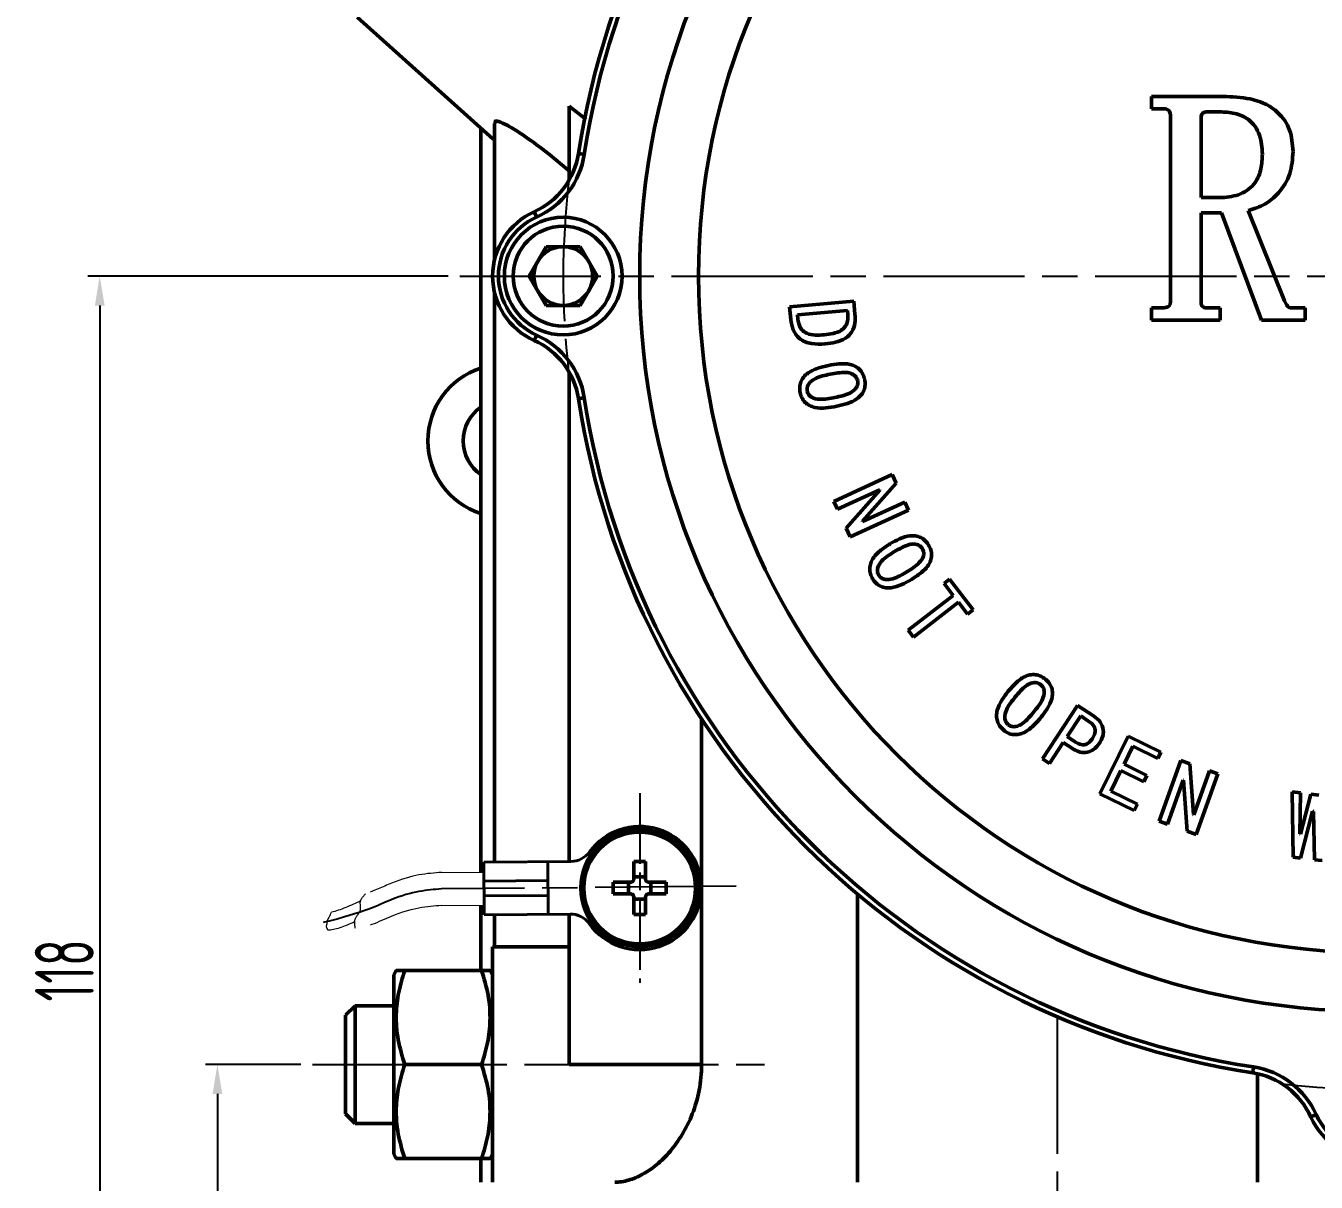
# Model space of a CAD drawing. Header units: millimetres. Extents: x 3338 to 4235, y 1659 to 2315.
# Drawn here: x 3874.8 to 3984.5, y 1998.4 to 2096.7 of the extents above; entities that cross this region are included whole.
import ezdxf

# ---------------------------------------------------------------- set-up
doc = ezdxf.new("R2010")
doc.units = ezdxf.units.MM
for name, pattern in [('AM_ISO08W050', [18, 12, -1.5, 3, -1.5]), ('AM_ISO08W050x2', [9, 6, -0.75, 1.5, -0.75]), ('DIVIDE2', [15.875, 6.35, -3.175, 0, -3.175, 0, -3.175])]:
    doc.linetypes.add(name, pattern=pattern)
for name, color, linetype, lineweight in [('AM_5', 3, 'Continuous', 25), ('AM_7', 4, 'AM_ISO08W050', 25), ('AM_BOR', 7, 'Continuous', 50), ('双点划线', 6, 'DIVIDE2', 13), ('粗实线', 7, 'Continuous', 40)]:
    doc.layers.add(name, color=color, linetype=linetype, lineweight=lineweight)
doc.styles.add('工程字', font='gbenor.shx', dxfattribs={"width": 0.707, "bigfont": 'hztxt.shx'})
doc.dimstyles.new('AM_GB$0', dxfattribs={"dimtxt": 3.5, "dimasz": 2.5, "dimexe": 1, "dimexo": 1, "dimgap": 0.5, "dimtad": 1, "dimdsep": 46, "dimtxsty": '工程字', "dimcen": 0, "dimclrd": 256, "dimclre": 256, "dimclrt": 2, "dimadec": 0, "dimazin": 2, "dimtp": 0.1, "dimtm": 0.1, "dimtfac": 0.71, "dimtmove": 0, "dimatfit": 3, "dimfxl": 0, "dimlwd": -1, "dimlwe": -1, "dimarcsym": 0})

# ---------------------------------------------------------------- blocks, each defined once
blk = doc.blocks.new('*D6')
at = {"layer": 'AM_5', "transparency": 16777216}
for p, q in [((3889.48, 2163.43), (3889.48, 2293.14)), ((4103.48, 2095.93), (4103.48, 2293.14)), ((4100.98, 2292.14), (3891.98, 2292.14))]:
    blk.add_line(p, q, dxfattribs=at)
for points in [[(3891.98, 2292.56), (3891.98, 2291.73), (3889.48, 2292.14)], [(4100.98, 2292.56), (4100.98, 2291.73), (4103.48, 2292.14)]]:
    blk.add_solid(points, dxfattribs=at)
at = {"layer": 'Defpoints', "color": 0}
for p in [(3889.48, 2292.14), (3889.48, 2162.43), (4103.48, 2094.93)]:
    blk.add_point(p, dxfattribs=at)
at = {"layer": 'AM_5', "color": 2, "transparency": 16777216, "insert": (3996.48, 2295.14), "char_height": 5, "attachment_point": 5, "style": '工程字'}
blk.add_mtext('214', dxfattribs=at)
blk = doc.blocks.new('*D7')
at = {"layer": 'AM_5', "transparency": 16777216}
for p, q in [((3910.7, 2075.43), (3880.1, 2075.43)), ((3881.1, 2072.93), (3881.1, 1959.93)), ((3916.98, 1957.43), (3880.1, 1957.43))]:
    blk.add_line(p, q, dxfattribs=at)
for points in [[(3880.69, 2072.93), (3881.52, 2072.93), (3881.1, 2075.43)], [(3880.69, 1959.93), (3881.52, 1959.93), (3881.1, 1957.43)]]:
    blk.add_solid(points, dxfattribs=at)
at = {"layer": 'Defpoints', "color": 0}
for p in [(3911.7, 2075.43), (3881.1, 1957.43), (3917.98, 1957.43)]:
    blk.add_point(p, dxfattribs=at)
at = {"layer": 'AM_5', "color": 2, "transparency": 16777216, "insert": (3878.1, 2016.43), "char_height": 5, "attachment_point": 5, "rotation": 90, "style": '工程字'}
blk.add_mtext('118', dxfattribs=at)
blk = doc.blocks.new('*D8')
at = {"layer": 'AM_5', "transparency": 16777216}
for p, q in [((3898.19, 2008.43), (3890.1, 2008.43)), ((3891.1, 2005.93), (3891.1, 1959.93)), ((3916.98, 1957.43), (3890.1, 1957.43))]:
    blk.add_line(p, q, dxfattribs=at)
for points in [[(3890.69, 2005.93), (3891.52, 2005.93), (3891.1, 2008.43)], [(3890.69, 1959.93), (3891.52, 1959.93), (3891.1, 1957.43)]]:
    blk.add_solid(points, dxfattribs=at)
at = {"layer": 'Defpoints', "color": 0}
for p in [(3899.19, 2008.43), (3891.1, 1957.43), (3917.98, 1957.43)]:
    blk.add_point(p, dxfattribs=at)
at = {"layer": 'AM_5', "color": 2, "transparency": 16777216, "insert": (3888.1, 1982.93), "char_height": 5, "attachment_point": 5, "rotation": 90, "style": '工程字'}
blk.add_mtext('51', dxfattribs=at)

msp = doc.modelspace()

# ---------------------------------------------------------------- linework, layer by layer
at = {"layer": 'AM_7'}
for p, q in [((3911.696, 2075.431), (4067.283, 2075.431)), ((3935.191, 2023.584), (3910.139, 2023.351)), ((3962.484, 1946.843), (3962.484, 2012.378)), ((3899.19, 2008.431), (3937.597, 2008.431))]:
    msp.add_line(p, q, dxfattribs=at)
at = {"layer": 'AM_7', "linetype": 'AM_ISO08W050x2'}
msp.add_line((3926.984, 2031.486), (3926.984, 2015.377), dxfattribs=at)
at = {"layer": 'AM_7'}
for start, end in [(173.14598, 186.6487), (263.41488, 276.58512)]:
    msp.add_arc((3989.484, 2075.333), 69, start, end, dxfattribs=at)
msp.add_open_spline([(3910.139, 2023.351), (3908.9, 2023.258), (3906.926, 2023.109), (3903.542, 2021.329), (3900.098, 2020.492)], degree=3, knots=[0, 0, 0, 0, 6.7240485, 10.7122351, 10.7122351, 10.7122351, 10.7122351], dxfattribs=at)
at = {"layer": 'AM_BOR'}
for p, q in [((3902.984, 2097.431), (3914.528, 2087.065)), ((3920.984, 2089.882), (3922.441, 2088.743)), ((3920.984, 2089.882), (3920.984, 2083.58)), ((3970.468, 2089.65), (3970.468, 2090.692)), ((3970.468, 2090.692), (3976.841, 2090.692)), ((3971.375, 2089.65), (3970.468, 2089.65)), ((3972.087, 2073.351), (3972.087, 2089.032)), ((3974.689, 2088.796), (3974.689, 2082.103)), ((3976.267, 2089.39), (3975.112, 2089.39)), ((3913.484, 2088.003), (3913.484, 2024.788)), ((3914.655, 2088.412), (3914.655, 2076.853)), ((3974.689, 2082.103), (3976.479, 2082.103)), ((3976.414, 2080.801), (3974.689, 2080.801)), ((3974.689, 2080.801), (3974.689, 2073.33)), ((3979.817, 2071.692), (3976.414, 2080.801)), ((3978.699, 2081.009), (3981.765, 2073.326)), ((3917.597, 2075.431), (3919.04, 2077.931)), ((3919.04, 2077.931), (3921.927, 2077.931)), ((3921.927, 2077.931), (3923.371, 2075.431)), ((3919.04, 2072.931), (3917.597, 2075.431)), ((3923.371, 2075.431), (3921.927, 2072.931)), ((3914.655, 2074.009), (3914.655, 2025.624)), ((3921.927, 2072.931), (3919.04, 2072.931)), ((3939.726, 2072.817), (3945.183, 2073.295)), ((3939.821, 2071.732), (3939.726, 2072.817)), ((3944.641, 2072.508), (3940.396, 2072.136)), ((3944.671, 2072.157), (3944.641, 2072.508)), ((3945.183, 2073.295), (3945.278, 2072.21)), ((3970.468, 2071.692), (3970.468, 2072.733)), ((3970.468, 2072.733), (3971.375, 2072.733)), ((3975.137, 2072.733), (3976.304, 2072.733)), ((3976.304, 2072.733), (3976.304, 2071.692)), ((3982.371, 2072.733), (3983.539, 2072.733)), ((3983.539, 2072.733), (3983.539, 2071.692)), ((3940.396, 2072.136), (3940.427, 2071.785)), ((3976.304, 2071.692), (3970.468, 2071.692)), ((3983.539, 2071.692), (3979.817, 2071.692)), ((3920.984, 2067.283), (3920.984, 2025.683)), ((3943.481, 2056.289), (3948.432, 2058.566)), ((3948.432, 2058.566), (3948.765, 2057.841)), ((3947.377, 2057.274), (3943.787, 2055.623)), ((3944.532, 2054.001), (3947.39, 2057.245)), ((3948.765, 2057.841), (3945.906, 2054.598)), ((3947.39, 2057.245), (3947.377, 2057.274)), ((3943.787, 2055.623), (3943.481, 2056.289)), ((3945.92, 2054.568), (3949.511, 2056.22)), ((3949.511, 2056.22), (3949.817, 2055.554)), ((3949.817, 2055.554), (3944.866, 2053.278)), ((3944.866, 2053.278), (3944.532, 2054.001)), ((3945.906, 2054.598), (3945.92, 2054.568)), ((3952.844, 2049.295), (3953.321, 2049.665)), ((3953.321, 2049.665), (3955.321, 2047.078)), ((3949.803, 2045.34), (3953.62, 2048.29)), ((3953.62, 2048.29), (3952.844, 2049.295)), ((3954.067, 2047.712), (3950.249, 2044.762)), ((3954.844, 2046.708), (3954.067, 2047.712)), ((3955.321, 2047.078), (3954.844, 2046.708)), ((3950.249, 2044.762), (3949.803, 2045.34)), ((3961.2, 2034.407), (3964.175, 2038.954)), ((3964.175, 2038.954), (3965.558, 2038.05)), ((3932.247, 2037.798), (3932.247, 2008.431)), ((3964.457, 2038.05), (3963.308, 2036.295)), ((3965.069, 2037.649), (3964.457, 2038.05)), ((3963.308, 2036.295), (3963.92, 2035.894)), ((3966.088, 2031.441), (3968.49, 2036.343)), ((3968.49, 2036.343), (3971.27, 2034.981)), ((3962.977, 2035.789), (3961.812, 2034.008)), ((3963.749, 2035.284), (3962.977, 2035.789)), ((3968.881, 2035.476), (3968.137, 2033.957)), ((3971.003, 2034.436), (3968.881, 2035.476)), ((3961.812, 2034.008), (3961.2, 2034.407)), ((3971.27, 2034.981), (3971.003, 2034.436)), ((3971.134, 2029.106), (3972.968, 2034.259)), ((3972.968, 2034.259), (3973.723, 2033.991)), ((3973.723, 2033.991), (3974.049, 2029.664)), ((3967.871, 2033.413), (3967.014, 2031.664)), ((3969.82, 2032.458), (3967.871, 2033.413)), ((3968.137, 2033.957), (3970.086, 2033.002)), ((3970.086, 2033.002), (3969.82, 2032.458)), ((3974.079, 2029.653), (3975.41, 2033.39)), ((3976.103, 2033.143), (3974.269, 2027.99)), ((3975.41, 2033.39), (3976.103, 2033.143)), ((3973.159, 2032.596), (3971.828, 2028.859)), ((3973.188, 2032.585), (3973.159, 2032.596)), ((3973.516, 2028.258), (3973.188, 2032.585)), ((3969.011, 2030.01), (3966.088, 2031.441)), ((3967.014, 2031.664), (3969.278, 2030.555)), ((3982.428, 2031.592), (3983.123, 2031.513)), ((3982.5, 2026.043), (3982.428, 2031.592)), ((3983.123, 2031.513), (3983.079, 2028.026)), ((3983.142, 2028.019), (3984.008, 2031.412)), ((3984.008, 2031.412), (3984.705, 2031.332)), ((3969.278, 2030.555), (3969.011, 2030.01)), ((3974.049, 2029.664), (3974.079, 2029.653)), ((3984.163, 2029.953), (3983.133, 2025.971)), ((3984.226, 2029.946), (3984.163, 2029.953)), ((3984.335, 2025.834), (3984.226, 2029.946)), ((3971.828, 2028.859), (3971.134, 2029.106)), ((3974.269, 2027.99), (3973.516, 2028.258)), ((3983.079, 2028.026), (3983.142, 2028.019)), ((3926.494, 2024.221), (3926.494, 2025.685)), ((3927.474, 2025.685), (3927.474, 2024.221)), ((3983.133, 2025.971), (3982.5, 2026.043)), ((3984.967, 2025.762), (3984.335, 2025.834)), ((3926.494, 2024.386), (3927.474, 2024.386)), ((3924.73, 2023.921), (3926.194, 2023.921)), ((3926.029, 2022.941), (3926.029, 2023.921)), ((3927.774, 2023.921), (3929.238, 2023.921)), ((3927.938, 2023.921), (3927.938, 2022.941)), ((3913.484, 2021.976), (3913.484, 2016.431)), ((3926.194, 2022.941), (3924.73, 2022.941)), ((3926.494, 2021.177), (3926.494, 2022.641)), ((3927.474, 2022.477), (3926.494, 2022.477)), ((3927.474, 2022.641), (3927.474, 2021.177)), ((3929.238, 2022.941), (3927.774, 2022.941)), ((3945.484, 2022.931), (3945.484, 1998.431)), ((3914.655, 2021.162), (3914.655, 2018.431)), ((3920.984, 2021.221), (3920.984, 2008.431)), ((3920.984, 2018.431), (3914.484, 2018.431)), ((3914.484, 2018.431), (3914.484, 1998.431)), ((3906.3, 2016.431), (3906.084, 2016.056)), ((3913.553, 2016.431), (3907.015, 2016.431)), ((3914.484, 2016.056), (3914.267, 2016.431)), ((3906.084, 2016.056), (3906.084, 2000.806)), ((3902.796, 2013.431), (3901.984, 2012.619)), ((3906.084, 2013.431), (3902.796, 2013.431)), ((3902.796, 2008.431), (3902.796, 2013.431)), ((3901.984, 2008.431), (3901.984, 2012.619)), ((3901.984, 2004.243), (3901.984, 2008.431)), ((3902.796, 2003.431), (3902.796, 2008.431)), ((3913.553, 2008.431), (3907.015, 2008.431)), ((3920.984, 2008.431), (3932.247, 2008.431)), ((3979.484, 1998.431), (3979.484, 2007.65)), ((3901.984, 2004.243), (3902.796, 2003.431)), ((3902.796, 2003.431), (3906.084, 2003.431)), ((3906.084, 2000.806), (3906.3, 2000.431)), ((3913.553, 2000.431), (3907.015, 2000.431)), ((3913.484, 2000.431), (3913.484, 1998.431)), ((3914.267, 2000.431), (3914.484, 2000.806))]:
    msp.add_line(p, q, dxfattribs=at)
at = {"layer": 'AM_BOR', "flags": 128}
for points in [[(3921.78, 2085.843), (3921.789, 2085.841), (3921.817, 2085.837), (3921.863, 2085.83), (3921.924, 2085.821), (3921.999, 2085.809), (3922.085, 2085.796), (3922.177, 2085.782), (3922.274, 2085.767)], [(3918.022, 2080.903), (3918.026, 2080.894), (3918.038, 2080.868), (3918.057, 2080.826), (3918.082, 2080.769), (3918.113, 2080.7), (3918.149, 2080.622), (3918.187, 2080.536), (3918.227, 2080.447)], [(3918.022, 2069.96), (3918.026, 2069.968), (3918.038, 2069.994), (3918.057, 2070.036), (3918.082, 2070.093), (3918.113, 2070.162), (3918.149, 2070.241), (3918.187, 2070.327), (3918.227, 2070.416)], [(3922.274, 2065.096), (3922.177, 2065.081), (3922.085, 2065.067), (3921.999, 2065.054), (3921.924, 2065.042), (3921.863, 2065.033), (3921.817, 2065.026), (3921.789, 2065.021), (3921.78, 2065.02)], [(3979.148, 2008.221), (3979.133, 2008.125), (3979.119, 2008.032), (3979.106, 2007.947), (3979.095, 2007.872), (3979.085, 2007.81), (3979.078, 2007.765), (3979.074, 2007.737), (3979.072, 2007.727)], [(3984.468, 2004.175), (3984.379, 2004.135), (3984.294, 2004.096), (3984.215, 2004.061), (3984.146, 2004.03), (3984.089, 2004.004), (3984.047, 2003.985), (3984.021, 2003.974), (3984.012, 2003.97)]]:
    msp.add_lwpolyline(points, dxfattribs=at)
at = {"layer": 'AM_BOR'}
for centre, radius in [((3989.484, 2075.431), 62.5), ((3989.484, 2075.431), 57.5), ((3920.484, 2075.431), 5), ((3920.484, 2075.431), 4.25), ((3926.984, 2023.431), 5), ((3926.984, 2023.431), 4.75)]:
    msp.add_circle(centre, radius, dxfattribs=at)
for centre, radius, start, end in [((3989.484, 2075.431), 68.5, 98.74241, 171.25759), ((3989.484, 2075.431), 68, 98.74241, 171.25759), ((3915.355, 2086.831), 6.5, 294.22304, 351.25759), ((3915.355, 2086.831), 7, 294.22304, 351.25759), ((3920.484, 2075.431), 6, 114.22304, 245.77696), ((3920.484, 2075.431), 5.5, 114.22304, 245.77696), ((3920.484, 2075.431), 2.5, 90, 150), ((3920.484, 2075.431), 2.5, 30, 90), ((3920.484, 2075.431), 2.5, 150, 210), ((3920.484, 2075.431), 2.5, 330, 30), ((3920.484, 2075.431), 2.5, 210, 270), ((3920.484, 2075.431), 2.5, 270, 330), ((3915.355, 2064.032), 7, 8.74241, 65.77696), ((3915.355, 2064.032), 6.5, 8.74241, 65.77696), ((3915.484, 2061.431), 6.5, 107.92021, 252.07979), ((3989.484, 2075.431), 68.5, 188.74241, 261.25759), ((3989.484, 2075.431), 68, 188.74241, 261.25759), ((3915.484, 2061.431), 3.5, 124.8499, 235.1501), ((3926.984, 2010.157), 15.536, 88.19258, 91.80742), ((3940.258, 2023.431), 15.536, 178.19257, 181.80743), ((3913.703, 2023.431), 15.542, 358.19335, 1.80665), ((3926.984, 2036.709), 15.539, 268.19296, 271.80704), ((3978.084, 2001.303), 6.5, 24.22304, 81.25759), ((3978.084, 2001.303), 7, 24.22304, 81.25759), ((3989.484, 2006.431), 6, 204.22304, 335.77696), ((3989.484, 2006.431), 5.5, 204.22304, 335.77696)]:
    msp.add_arc(centre, radius, start, end, dxfattribs=at)
for points, knots in [([(3976.841, 2090.692), (3977.619, 2090.653), (3979.171, 2090.577), (3981.184, 2089.587), (3982.363, 2087.872), (3982.453, 2086.646), (3982.498, 2086.031)], [0, 0, 0, 0, 0.2810393, 0.5602763, 0.7796324, 1, 1, 1, 1]), ([(3972.087, 2089.032), (3972.084, 2089.1), (3972.079, 2089.238), (3972.016, 2089.44), (3971.785, 2089.655), (3971.544, 2089.652), (3971.375, 2089.65)], [0, 0, 0, 0, 0.185922, 0.3761386, 0.5613867, 1, 1, 1, 1]), ([(3975.112, 2089.39), (3975.042, 2089.382), (3974.936, 2089.37), (3974.819, 2089.291), (3974.687, 2089.124), (3974.688, 2088.942), (3974.689, 2088.796)], [0, 0, 0, 0, 0.2502002, 0.3760754, 0.5013566, 1, 1, 1, 1]), ([(3979.895, 2085.799), (3979.86, 2086.347), (3979.79, 2087.439), (3978.886, 2088.778), (3977.553, 2089.334), (3976.697, 2089.371), (3976.267, 2089.39)], [0, 0, 0, 0, 0.2805487, 0.5587986, 0.7789009, 1, 1, 1, 1]), ([(3914.729, 2088.412), (3914.711, 2088.479), (3914.658, 2088.675), (3915.11, 2088.563), (3915.932, 2088.157), (3917.22, 2087.338), (3918.977, 2086.057), (3920.302, 2084.938), (3920.984, 2084.363)], [0, 0, 0, 0, 0.0778123, 0.2294, 0.3721367, 0.5274503, 0.7569732, 1, 1, 1, 1]), ([(3976.479, 2082.103), (3977.013, 2082.156), (3978.081, 2082.264), (3979.323, 2083.236), (3979.836, 2084.542), (3979.875, 2085.38), (3979.895, 2085.799)], [0, 0, 0, 0, 0.279886, 0.5587109, 0.7788977, 1, 1, 1, 1]), ([(3982.498, 2086.031), (3982.457, 2085.386), (3982.377, 2084.1), (3981.401, 2082.551), (3980.151, 2081.445), (3979.182, 2081.154), (3978.699, 2081.009)], [0, 0, 0, 0, 0.2803625, 0.5596043, 0.7802721, 1, 1, 1, 1]), ([(3971.375, 2072.733), (3971.491, 2072.737), (3971.653, 2072.744), (3971.855, 2072.799), (3972, 2072.901), (3972.08, 2073.107), (3972.084, 2073.269), (3972.087, 2073.351)], [0, 0, 0, 0, 0.3138307, 0.4373483, 0.5603331, 0.7793952, 1, 1, 1, 1]), ([(3974.689, 2073.33), (3974.691, 2073.251), (3974.696, 2073.093), (3974.758, 2072.862), (3974.948, 2072.752), (3975.074, 2072.739), (3975.137, 2072.733)], [0, 0, 0, 0, 0.28094509, 0.55938758, 0.77887, 1, 1, 1, 1]), ([(3981.765, 2073.326), (3981.838, 2073.174), (3981.938, 2072.963), (3982.172, 2072.757), (3982.305, 2072.741), (3982.371, 2072.733)], [0, 0, 0, 0, 0.5609889, 0.7794907, 1, 1, 1, 1]), ([(3942.734, 2069.672), (3942.353, 2069.652), (3941.594, 2069.612), (3940.552, 2070.009), (3939.965, 2070.843), (3939.869, 2071.435), (3939.821, 2071.732)], [0, 0, 0, 0, 0.2813033, 0.559607, 0.7794166, 1, 1, 1, 1]), ([(3940.427, 2071.785), (3940.47, 2071.535), (3940.534, 2071.158), (3940.854, 2070.759), (3941.283, 2070.487), (3941.92, 2070.394), (3942.418, 2070.423), (3942.668, 2070.438)], [0, 0, 0, 0, 0.2491569, 0.374209, 0.4992114, 0.7491474, 1, 1, 1, 1]), ([(3942.668, 2070.438), (3942.918, 2070.467), (3943.418, 2070.526), (3944.032, 2070.731), (3944.415, 2071.068), (3944.674, 2071.514), (3944.672, 2071.9), (3944.671, 2072.157)], [0, 0, 0, 0, 0.25086797, 0.50079299, 0.62583112, 0.75091805, 1, 1, 1, 1]), ([(3945.278, 2072.21), (3945.287, 2071.951), (3945.307, 2071.436), (3945.071, 2070.675), (3944.468, 2070.08), (3943.639, 2069.782), (3943.036, 2069.709), (3942.734, 2069.672)], [0, 0, 0, 0, 0.1870707, 0.3734206, 0.5592058, 0.7792802, 1, 1, 1, 1]), ([(3943.016, 2067.844), (3943.323, 2067.898), (3943.936, 2068.006), (3944.73, 2067.991), (3945.321, 2067.775), (3945.7, 2067.491), (3945.978, 2067.103), (3946.06, 2066.8), (3946.101, 2066.649)], [0, 0, 0, 0, 0.2504469, 0.5002307, 0.6252057, 0.7501065, 0.8749772, 1, 1, 1, 1]), ([(3940.62, 2065.524), (3940.598, 2065.68), (3940.555, 2065.992), (3940.663, 2066.461), (3940.907, 2066.87), (3941.373, 2067.3), (3942.101, 2067.628), (3942.711, 2067.772), (3943.016, 2067.844)], [0, 0, 0, 0, 0.1250137, 0.2498422, 0.3747659, 0.4997808, 0.7495745, 1, 1, 1, 1]), ([(3943.171, 2067.092), (3942.727, 2067.003), (3942.062, 2066.869), (3941.406, 2066.398), (3941.191, 2065.987), (3941.207, 2065.76), (3941.215, 2065.647)], [0, 0, 0, 0, 0.5017918, 0.7501503, 0.8752644, 1, 1, 1, 1]), ([(3945.506, 2066.527), (3945.47, 2066.634), (3945.398, 2066.848), (3945.133, 2067.067), (3944.831, 2067.214), (3944.159, 2067.281), (3943.61, 2067.176), (3943.171, 2067.092)], [0, 0, 0, 0, 0.12452757, 0.24933155, 0.37432664, 0.49954616, 1, 1, 1, 1]), ([(3943.575, 2065.12), (3944.011, 2065.207), (3944.663, 2065.339), (3945.321, 2065.788), (3945.532, 2066.193), (3945.515, 2066.416), (3945.506, 2066.527)], [0, 0, 0, 0, 0.5019157, 0.750218, 0.8752238, 1, 1, 1, 1]), ([(3946.101, 2066.649), (3946.123, 2066.495), (3946.167, 2066.186), (3946.063, 2065.723), (3945.823, 2065.317), (3945.357, 2064.898), (3944.635, 2064.58), (3944.032, 2064.439), (3943.73, 2064.368)], [0, 0, 0, 0, 0.1250234, 0.2498643, 0.3747414, 0.4997236, 0.74955, 1, 1, 1, 1]), ([(3943.73, 2064.368), (3943.422, 2064.313), (3942.808, 2064.205), (3942.015, 2064.212), (3941.417, 2064.412), (3941.028, 2064.684), (3940.745, 2065.07), (3940.662, 2065.373), (3940.62, 2065.524)], [0, 0, 0, 0, 0.2504458, 0.5003104, 0.6252906, 0.7502053, 0.8749919, 1, 1, 1, 1]), ([(3941.215, 2065.647), (3941.252, 2065.54), (3941.326, 2065.327), (3941.69, 2065.042), (3942.478, 2064.893), (3943.135, 2065.029), (3943.575, 2065.12)], [0, 0, 0, 0, 0.1246789, 0.2496949, 0.4981612, 1, 1, 1, 1]), ([(3946.778, 2049.698), (3946.706, 2049.838), (3946.561, 2050.115), (3946.506, 2050.59), (3946.599, 2051.055), (3946.892, 2051.612), (3947.463, 2052.163), (3947.986, 2052.501), (3948.248, 2052.67)], [0, 0, 0, 0, 0.1250019, 0.2498383, 0.3747667, 0.4997664, 0.7495572, 1, 1, 1, 1]), ([(3948.248, 2052.67), (3948.518, 2052.823), (3949.056, 2053.127), (3949.804, 2053.378), (3950.43, 2053.371), (3950.88, 2053.234), (3951.269, 2052.962), (3951.446, 2052.707), (3951.535, 2052.579)], [0, 0, 0, 0, 0.250443, 0.5001984, 0.6251668, 0.7500982, 0.8749503, 1, 1, 1, 1]), ([(3951.019, 2052.267), (3950.949, 2052.354), (3950.81, 2052.529), (3950.489, 2052.648), (3950.157, 2052.683), (3949.506, 2052.523), (3949.026, 2052.242), (3948.643, 2052.017)], [0, 0, 0, 0, 0.12449871, 0.24927063, 0.37427606, 0.49951172, 1, 1, 1, 1]), ([(3948.643, 2052.017), (3948.257, 2051.785), (3947.679, 2051.438), (3947.223, 2050.777), (3947.158, 2050.321), (3947.249, 2050.114), (3947.294, 2050.011)], [0, 0, 0, 0, 0.501792, 0.7501258, 0.8752537, 1, 1, 1, 1]), ([(3949.68, 2050.305), (3950.059, 2050.532), (3950.626, 2050.872), (3951.094, 2051.512), (3951.154, 2051.963), (3951.064, 2052.165), (3951.019, 2052.267)], [0, 0, 0, 0, 0.5018964, 0.7502085, 0.8752436, 1, 1, 1, 1]), ([(3951.535, 2052.579), (3951.607, 2052.442), (3951.75, 2052.167), (3951.809, 2051.698), (3951.718, 2051.239), (3951.424, 2050.689), (3950.852, 2050.153), (3950.335, 2049.819), (3950.076, 2049.652)], [0, 0, 0, 0, 0.12501013, 0.2498234, 0.37471324, 0.49969199, 0.74955491, 1, 1, 1, 1]), ([(3950.076, 2049.652), (3949.806, 2049.499), (3949.267, 2049.193), (3948.521, 2048.935), (3947.895, 2048.923), (3947.44, 2049.048), (3947.045, 2049.314), (3946.867, 2049.57), (3946.778, 2049.698)], [0, 0, 0, 0, 0.2504273, 0.5002846, 0.6252629, 0.7501523, 0.875011, 1, 1, 1, 1]), ([(3947.294, 2050.011), (3947.365, 2049.923), (3947.505, 2049.748), (3947.94, 2049.601), (3948.728, 2049.725), (3949.298, 2050.073), (3949.68, 2050.305)], [0, 0, 0, 0, 0.1246455, 0.2496935, 0.4982219, 1, 1, 1, 1]), ([(3958.307, 2040.155), (3958.512, 2040.391), (3958.92, 2040.863), (3959.544, 2041.355), (3960.141, 2041.56), (3960.614, 2041.581), (3961.076, 2041.455), (3961.331, 2041.273), (3961.458, 2041.181)], [0, 0, 0, 0, 0.25044261, 0.50021971, 0.62518788, 0.75010653, 0.8749903, 1, 1, 1, 1]), ([(3961.073, 2040.71), (3960.978, 2040.769), (3960.786, 2040.889), (3960.442, 2040.894), (3960.115, 2040.812), (3959.55, 2040.443), (3959.19, 2040.013), (3958.903, 2039.669)], [0, 0, 0, 0, 0.1244836, 0.2492614, 0.3742654, 0.4994682, 1, 1, 1, 1]), ([(3960.467, 2038.394), (3960.75, 2038.738), (3961.173, 2039.253), (3961.4, 2040.018), (3961.305, 2040.466), (3961.15, 2040.629), (3961.073, 2040.71)], [0, 0, 0, 0, 0.5018239, 0.7501198, 0.8752084, 1, 1, 1, 1]), ([(3961.458, 2041.181), (3961.573, 2041.075), (3961.803, 2040.864), (3962.015, 2040.438), (3962.085, 2039.971), (3961.991, 2039.35), (3961.631, 2038.646), (3961.252, 2038.154), (3961.062, 2037.908)], [0, 0, 0, 0, 0.125023, 0.2498763, 0.37473757, 0.49967618, 0.74953165, 1, 1, 1, 1]), ([(3957.915, 2036.838), (3957.799, 2036.945), (3957.567, 2037.16), (3957.356, 2037.593), (3957.287, 2038.064), (3957.376, 2038.693), (3957.733, 2039.409), (3958.116, 2039.906), (3958.307, 2040.155)], [0, 0, 0, 0, 0.1250184, 0.2498684, 0.3747645, 0.4997363, 0.749554, 1, 1, 1, 1]), ([(3958.903, 2039.669), (3958.614, 2039.319), (3958.183, 2038.795), (3957.973, 2038.013), (3958.067, 2037.558), (3958.223, 2037.392), (3958.3, 2037.309)], [0, 0, 0, 0, 0.5017712, 0.7501305, 0.8752465, 1, 1, 1, 1]), ([(3958.3, 2037.309), (3958.396, 2037.25), (3958.589, 2037.13), (3959.052, 2037.139), (3959.759, 2037.522), (3960.183, 2038.045), (3960.467, 2038.394)], [0, 0, 0, 0, 0.124734, 0.2498017, 0.4982161, 1, 1, 1, 1]), ([(3961.062, 2037.908), (3960.858, 2037.672), (3960.45, 2037.198), (3959.828, 2036.702), (3959.238, 2036.478), (3958.764, 2036.445), (3958.299, 2036.563), (3958.043, 2036.746), (3957.915, 2036.838)], [0, 0, 0, 0, 0.2504387, 0.5002998, 0.6253088, 0.750185, 0.8749805, 1, 1, 1, 1]), ([(3965.452, 2036.145), (3965.542, 2036.29), (3965.72, 2036.577), (3965.662, 2037.229), (3965.294, 2037.489), (3965.069, 2037.649)], [0, 0, 0, 0, 0.282467, 0.5592972, 1, 1, 1, 1]), ([(3965.558, 2038.05), (3965.759, 2037.897), (3966.159, 2037.593), (3966.421, 2036.912), (3966.355, 2036.259), (3966.16, 2035.917), (3966.063, 2035.745)], [0, 0, 0, 0, 0.2804316, 0.5591576, 0.7792151, 1, 1, 1, 1]), ([(3966.063, 2035.745), (3965.908, 2035.546), (3965.6, 2035.149), (3964.91, 2034.903), (3964.26, 2034.99), (3963.919, 2035.186), (3963.749, 2035.284)], [0, 0, 0, 0, 0.2802242, 0.5589898, 0.7791206, 1, 1, 1, 1]), ([(3963.92, 2035.894), (3964.064, 2035.808), (3964.351, 2035.638), (3964.848, 2035.566), (3965.223, 2035.823), (3965.375, 2036.037), (3965.452, 2036.145)], [0, 0, 0, 0, 0.2813296, 0.5592824, 0.7787731, 1, 1, 1, 1]), ([(3926.194, 2023.921), (3926.227, 2023.925), (3926.294, 2023.931), (3926.384, 2023.982), (3926.452, 2024.058), (3926.488, 2024.142), (3926.492, 2024.198), (3926.494, 2024.221)], [0, 0, 0, 0, 0.2138758, 0.4278086, 0.6405898, 0.8528841, 1, 1, 1, 1]), ([(3927.474, 2024.221), (3927.477, 2024.188), (3927.484, 2024.121), (3927.535, 2024.031), (3927.61, 2023.963), (3927.695, 2023.927), (3927.751, 2023.923), (3927.774, 2023.921)], [0, 0, 0, 0, 0.2138799, 0.4278121, 0.6405928, 0.8528835, 1, 1, 1, 1]), ([(3926.494, 2022.641), (3926.491, 2022.675), (3926.484, 2022.742), (3926.433, 2022.832), (3926.357, 2022.899), (3926.273, 2022.936), (3926.217, 2022.94), (3926.194, 2022.941)], [0, 0, 0, 0, 0.2138763, 0.4278115, 0.6405939, 0.8528763, 1, 1, 1, 1]), ([(3927.774, 2022.941), (3927.74, 2022.938), (3927.673, 2022.931), (3927.584, 2022.88), (3927.516, 2022.805), (3927.479, 2022.72), (3927.475, 2022.664), (3927.474, 2022.641)], [0, 0, 0, 0, 0.2138821, 0.4278064, 0.6405943, 0.8528803, 1, 1, 1, 1]), ([(3907.015, 2008.431), (3906.808, 2009.126), (3906.391, 2010.529), (3906.239, 2012.609), (3906.463, 2014.597), (3906.83, 2015.816), (3907.015, 2016.431)], [0, 0, 0, 0, 0.2646045, 0.5349467, 0.7653427, 1, 1, 1, 1]), ([(3907.015, 2016.431), (3906.72, 2016.431), (3906.314, 2016.431), (3906.341, 2016.431), (3906.349, 2016.431)], [0, 0, 0, 0, 0.7273601, 1, 1, 1, 1]), ([(3913.553, 2016.431), (3913.759, 2015.737), (3914.176, 2014.333), (3914.329, 2012.253), (3914.105, 2010.265), (3913.738, 2009.046), (3913.553, 2008.431)], [0, 0, 0, 0, 0.2646042, 0.5349465, 0.7653425, 1, 1, 1, 1]), ([(3914.216, 2016.431), (3914.225, 2016.431), (3914.256, 2016.431), (3913.849, 2016.431), (3913.553, 2016.431)], [0, 0, 0, 0, 0.2726104, 1, 1, 1, 1]), ([(3907.015, 2000.431), (3906.808, 2001.126), (3906.391, 2002.529), (3906.239, 2004.609), (3906.463, 2006.597), (3906.83, 2007.816), (3907.015, 2008.431)], [0, 0, 0, 0, 0.2646043, 0.5349466, 0.7653425, 1, 1, 1, 1]), ([(3913.553, 2008.431), (3913.759, 2007.737), (3914.176, 2006.333), (3914.329, 2004.253), (3914.105, 2002.265), (3913.738, 2001.046), (3913.553, 2000.431)], [0, 0, 0, 0, 0.2646045, 0.5349467, 0.7653427, 1, 1, 1, 1]), ([(3924.862, 1998.431), (3925.251, 1998.431), (3925.643, 1998.49), (3926.434, 1998.715), (3926.833, 1998.881), (3927.434, 1999.212), (3927.636, 1999.337), (3928.036, 1999.612), (3928.233, 1999.762), (3928.816, 2000.248), (3929.195, 2000.621), (3929.925, 2001.476), (3930.278, 2001.962), (3930.917, 2003.024), (3931.206, 2003.6), (3931.701, 2004.868), (3931.9, 2005.538), (3932.105, 2006.595), (3932.158, 2006.959), (3932.229, 2007.691), (3932.247, 2008.06), (3932.247, 2008.431)], [0, 0, 0, 0, 0.125, 0.125, 0.25, 0.25, 0.3125, 0.3125, 0.375, 0.375, 0.5, 0.5, 0.625, 0.625, 0.75, 0.75, 0.875, 0.875, 0.9375, 0.9375, 1, 1, 1, 1]), ([(3906.352, 2000.431), (3906.343, 2000.431), (3906.312, 2000.431), (3906.719, 2000.431), (3907.015, 2000.431)], [0, 0, 0, 0, 0.2726104, 1, 1, 1, 1]), ([(3913.553, 2000.431), (3913.848, 2000.431), (3914.253, 2000.431), (3914.226, 2000.431), (3914.219, 2000.431)], [0, 0, 0, 0, 0.7273601, 1, 1, 1, 1])]:
    msp.add_open_spline(points, degree=3, knots=knots, dxfattribs=at)
at = {"layer": '双点划线', "linetype": 'DIVIDE2', "ltscale": 4}
for p, q in [((3910.153, 2024.758), (3913.737, 2024.791)), ((3910.152, 2021.945), (3913.763, 2021.978))]:
    msp.add_line(p, q, dxfattribs=at)
msp.add_lwpolyline([(3900.483, 2019.86), (3900.462, 2019.916), (3900.443, 2019.962), (3900.426, 2020), (3900.412, 2020.031), (3900.399, 2020.057), (3900.39, 2020.079), (3900.382, 2020.098), (3900.377, 2020.118), (3900.374, 2020.137), (3900.374, 2020.158), (3900.375, 2020.18), (3900.377, 2020.201), (3900.381, 2020.223), (3900.385, 2020.245), (3900.39, 2020.266), (3900.395, 2020.287), (3900.4, 2020.308), (3900.405, 2020.327), (3900.409, 2020.347), (3900.413, 2020.367), (3900.417, 2020.387), (3900.42, 2020.407), (3900.423, 2020.428), (3900.425, 2020.45), (3900.427, 2020.474), (3900.428, 2020.498), (3900.43, 2020.524), (3900.432, 2020.55), (3900.434, 2020.576), (3900.437, 2020.603), (3900.442, 2020.63), (3900.448, 2020.656), (3900.455, 2020.683), (3900.465, 2020.709), (3900.475, 2020.735), (3900.487, 2020.76), (3900.5, 2020.786), (3900.514, 2020.811), (3900.529, 2020.836), (3900.545, 2020.861), (3900.561, 2020.886), (3900.579, 2020.916), (3900.6, 2020.953), (3900.626, 2021.001), (3900.659, 2021.065), (3900.7, 2021.148), (3900.749, 2021.254), (3900.81, 2021.387)], dxfattribs=at)
at = {"layer": '双点划线'}
for points, knots in [([(3910.153, 2024.758), (3908.914, 2024.664), (3907.18, 2024.533), (3904.356, 2023.143), (3903.683, 2022.937)], [0, 0, 0, 0, 6.7240485, 9.4136366, 9.4136366, 9.4136366, 9.4136366]), ([(3910.152, 2021.945), (3908.913, 2021.851), (3906.939, 2021.702), (3903.555, 2019.923), (3902.825, 2019.993)], [0, 0, 0, 0, 6.7240485, 10.7122351, 10.7122351, 10.7122351, 10.7122351])]:
    msp.add_open_spline(points, degree=3, knots=knots, dxfattribs=at)
for points in [[(3903.299, 2022.334), (3902.455, 2021.979), (3901.51, 2021.51), (3900.81, 2021.387)], [(3902.763, 2020.555), (3901.91, 2020.18), (3901.042, 2019.806), (3900.483, 2019.86)]]:
    msp.add_open_spline(points, degree=3, dxfattribs=at)
at = {"layer": '双点划线', "end_tangent": (-0.3856893, 0.9226287)}
msp.add_spline([(3902.825, 2019.993), (3902.817, 2020.802), (3903.256, 2021.581), (3903.25, 2022.25), (3903.683, 2022.937)], degree=3, dxfattribs=at)
at = {"layer": '粗实线'}
for p, q in [((3921.143, 2025.684), (3913.73, 2025.615)), ((3913.771, 2021.154), (3913.73, 2025.615)), ((3919.219, 2021.204), (3919.177, 2025.666)), ((3919.192, 2024.063), (3913.744, 2024.012)), ((3919.204, 2022.808), (3913.756, 2022.757)), ((3921.076, 2021.222), (3913.771, 2021.154))]:
    msp.add_line(p, q, dxfattribs=at)
for centre, radius, start, end in [((3926.984, 2023.431), 5.26, 1.76803, 144.34635), ((3921.125, 2027.634), 1.95, 270.53186, 324.34635), ((3926.984, 2023.431), 5.26, 215.23101, 1.36177), ((3921.094, 2019.272), 1.95, 35.23101, 90.53186)]:
    msp.add_arc(centre, radius, start, end, dxfattribs=at)

# ---------------------------------------------------------------- dimensions: what is measured, and where the dimension line sits
at = {"layer": 'AM_5'}
dim = msp.add_linear_dim(base=(3889.484, 2292.142), p1=(4103.484, 2094.931), p2=(3889.484, 2162.431), dimstyle='AM_GB$0', override={"dimtxt": 5}, dxfattribs=at)
dim.commit()
dim.dimension.update_dxf_attribs({"geometry": '*D6', "text_midpoint": (3996.484, 2292.142), "dimtype": 160})
dim = msp.add_linear_dim(base=(3881.102, 1957.431), p1=(3911.696, 2075.431), p2=(3917.984, 1957.431), angle=90, dimstyle='AM_GB$0', override={"dimtxt": 5}, dxfattribs=at)
dim.commit()
dim.dimension.update_dxf_attribs({"geometry": '*D7', "text_midpoint": (3881.102, 2016.431), "dimtype": 160})
dim = msp.add_linear_dim(base=(3891.102, 1957.431), p1=(3899.19, 2008.431), p2=(3917.984, 1957.431), angle=90, dimstyle='AM_GB$0', override={"dimtxt": 5}, dxfattribs=at)
dim.commit()
dim.dimension.update_dxf_attribs({"geometry": '*D8', "text_midpoint": (3888.102, 1982.931)})

doc.saveas('drawing.dxf')
